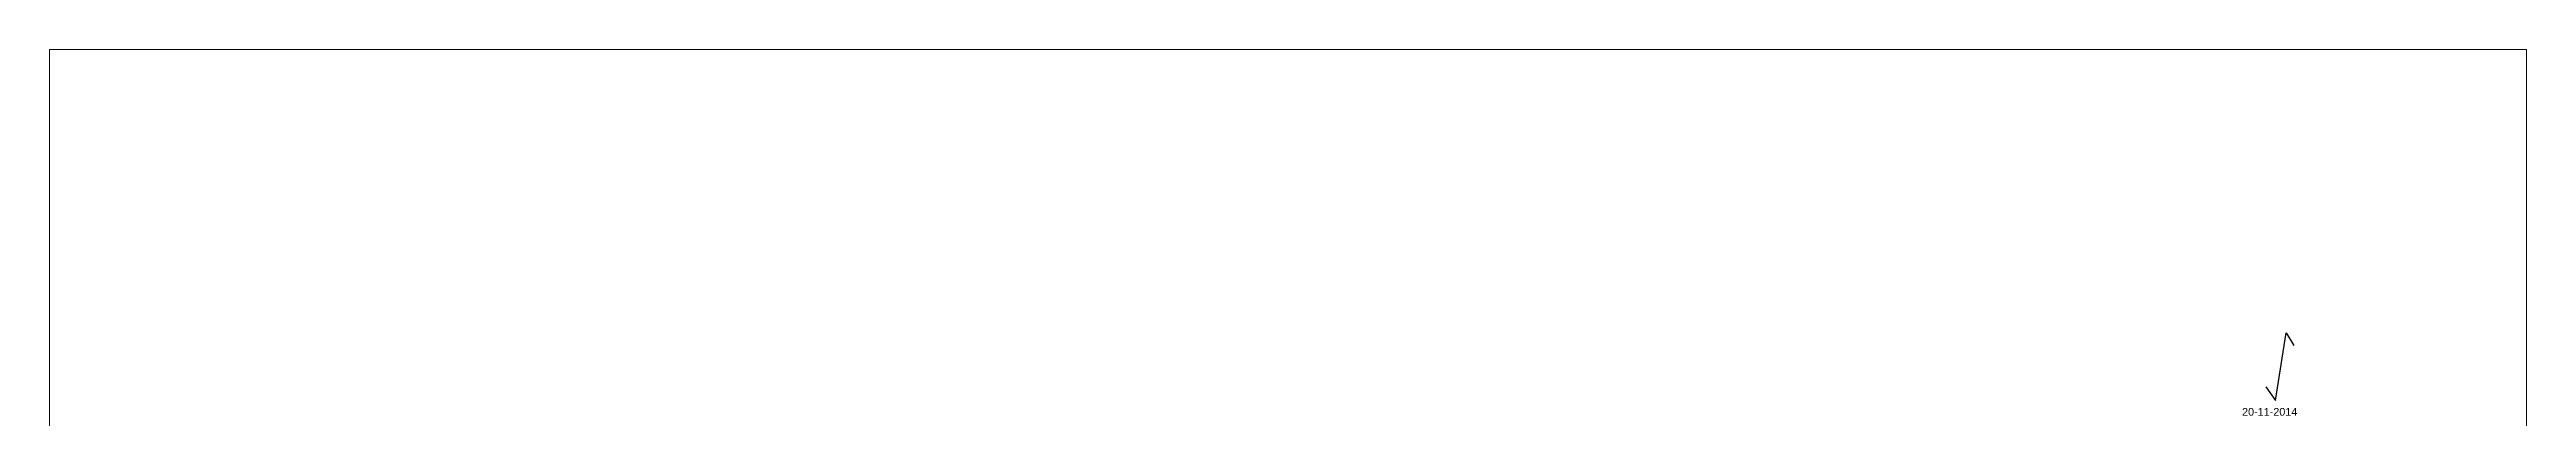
# Model space of a CAD drawing. Header units: millimetres. Extents: x 3614 to 12428, y -844 to 6844.
# Drawn here: x 5233.1 to 5348.6, y -747.3 to -730.1 of the extents above; entities that cross this region are included whole.
import ezdxf

# ---------------------------------------------------------------- set-up
doc = ezdxf.new("R2010")
doc.units = ezdxf.units.MM
doc.header["$LTSCALE"] = 40
doc.header["$MEASUREMENT"] = 0
for name, color, linetype, lineweight in [('ele-3', 1, 'CONTINUOUS', 20), ('TEXT', 7, 'CONTINUOUS', 20), ('Wall', 7, 'CONTINUOUS', 30)]:
    doc.layers.add(name, color=color, linetype=linetype, lineweight=lineweight)
doc.styles.add('L120', font='simplex.shx', dxfattribs={"height": 1})

msp = doc.modelspace()

# ---------------------------------------------------------------- linework, layer by layer
at = {"layer": 'ele-3', "ltscale": 0.05}
msp.add_lwpolyline([(5233.1298, -730.1343), (5348.6443, -730.1343), (5348.6443, -803.6401), (5233.1298, -803.6401)], close=True, dxfattribs=at)
at = {"layer": 'Wall', "ltscale": 0.05}
for p, q in [((5336.9428, -746.535), (5337.4339, -743.3694)), ((5337.4339, -743.3694), (5337.8022, -743.9583)), ((5336.4924, -745.8969), (5336.9428, -746.535))]:
    msp.add_line(p, q, dxfattribs=at)

# ---------------------------------------------------------------- texts
at = {"layer": 'TEXT', "insert": (5335.3804, -746.8815), "char_height": 0.360843, "width": 17.634299, "attachment_point": 1, "rotation": 0, "style": 'L120'}
msp.add_mtext('\\A1;{\\fArial|b0|i0|c0|p34;20-11-2014}', dxfattribs=at)

doc.saveas('drawing.dxf')
